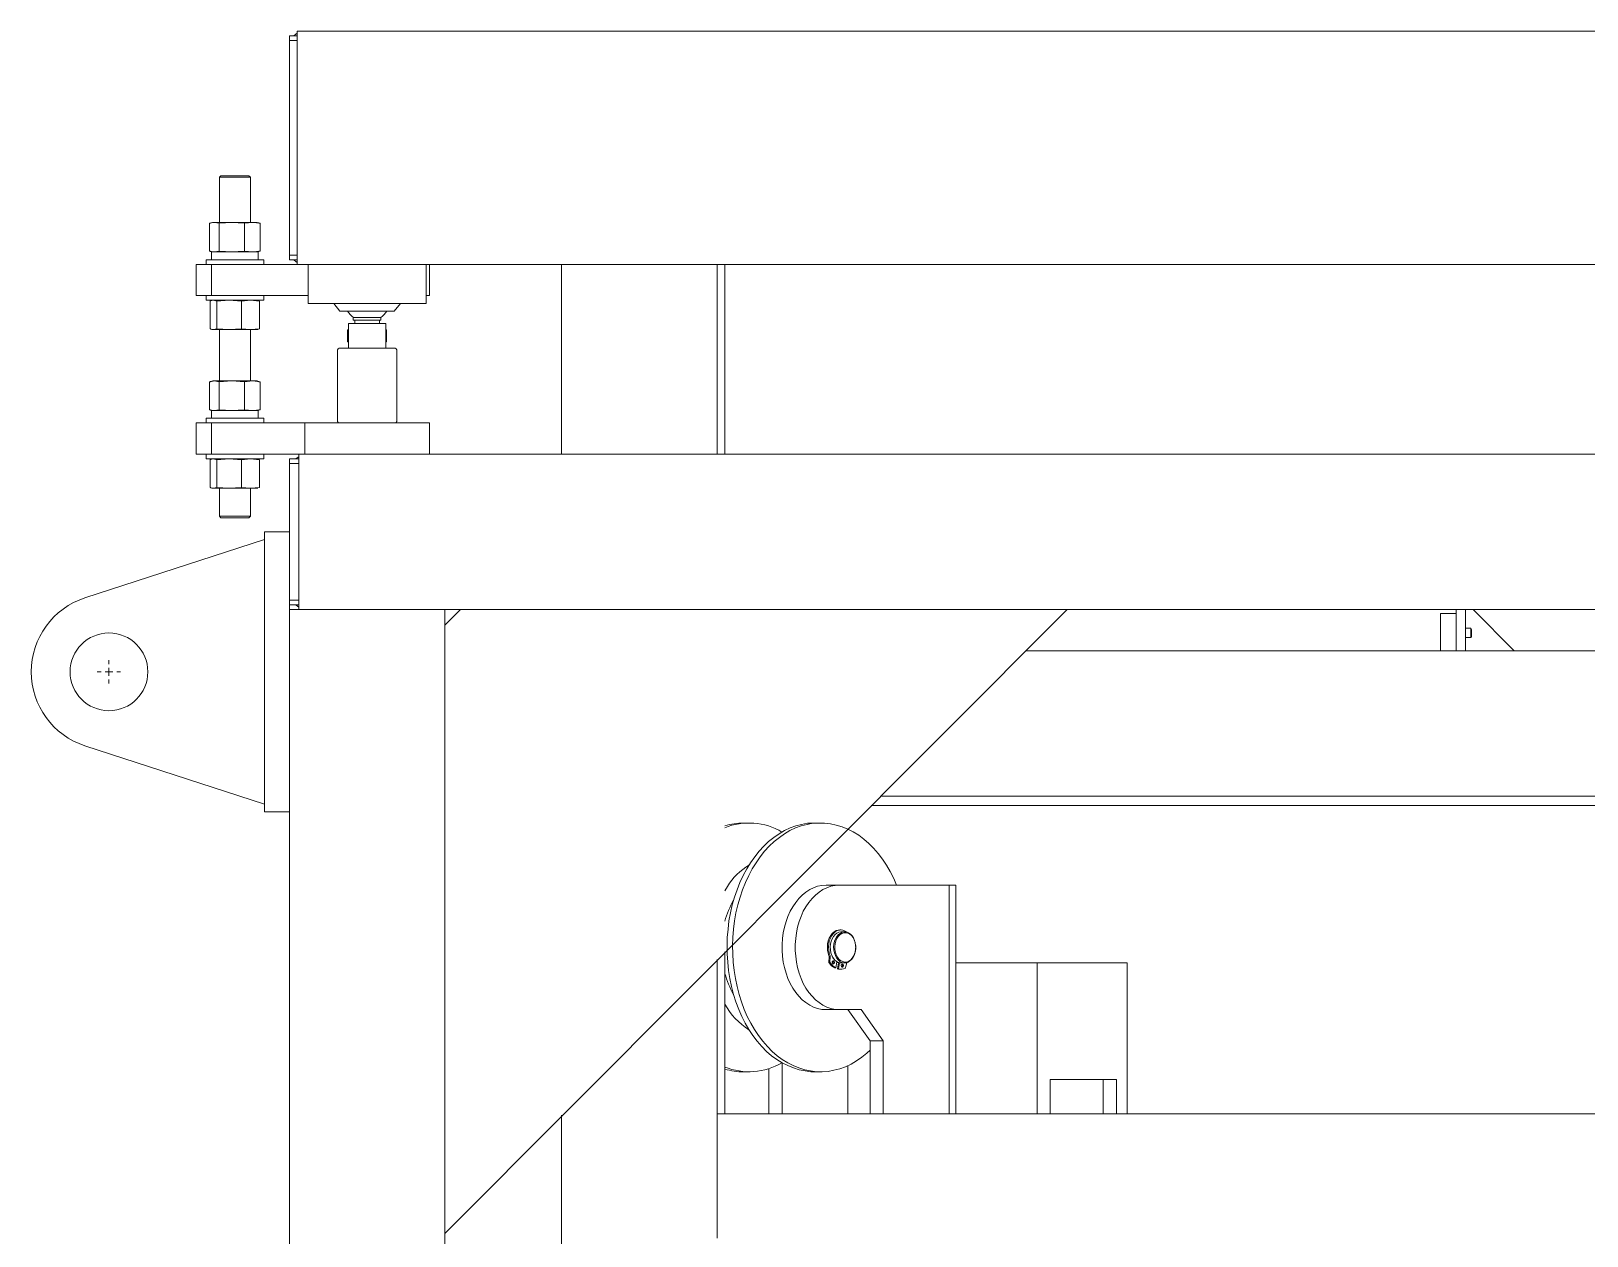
# Model space of a CAD drawing. Header units: millimetres. Extents: x 163705 to 1616509, y 81827 to 302547.
# Drawn here: x 1464820 to 1465820, y 160916 to 161691 of the extents above; entities that cross this region are included whole.
import ezdxf

# ---------------------------------------------------------------- set-up
doc = ezdxf.new("R2010")
doc.units = ezdxf.units.MM
doc.header["$LTSCALE"] = 10
doc.layers.add('1-设备轮廓', color=2, linetype='Continuous', lineweight=18)

# ---------------------------------------------------------------- blocks, each defined once
blk = doc.blocks.new('SW_CENTERMARKSYMBOL_4')
for p, q in [((-5, 0), (-7.5, 0)), ((0, 0), (-2.5, 0)), ((0, 5), (0, 7.5)), ((0, 0), (0, 2.5)), ((0, 0), (0, -2.5)), ((0, 0), (2.5, 0)), ((5, 0), (7.5, 0)), ((0, -5), (0, -7.5))]:
    blk.add_line(p, q)
blk = doc.blocks.new('G$C4100961E')
for p, q in [((585.8, 2604.6, 18.2), (580.8, 2604.6, 18.2)), ((580.8, 2601.6, 18.2), (580.8, 2604.6, 18.2)), ((585.8, 2601.6, 18.2), (580.8, 2601.6, 18.2)), ((580.8, 2463.6, 18.2), (580.8, 2601.6, 18.2)), ((585.8, 2607.6, 18.2), (2675.8, 2607.6, 18.2)), ((585.8, 2597.6, 18.2), (585.8, 2607.6, 18.2)), ((585.8, 2467.6, 18.2), (585.8, 2597.6, 18.2)), ((536.8, 2514.7, 18.2), (535.8, 2513.7, 18.2)), ((535.8, 2513.7, 18.2), (535.8, 2484.7, 18.2)), ((551.7, 2513.7, 18.2), (535.8, 2513.7, 18.2)), ((536.8, 2514.7, 18.2), (551.1, 2514.7, 18.2)), ((551.1, 2514.7, 18.2), (554.8, 2514.7, 18.2)), ((555.8, 2513.7, 18.2), (551.7, 2513.7, 18.2)), ((555.8, 2513.7, 18.2), (554.8, 2514.7, 18.2)), ((555.8, 2484.7, 18.2), (555.8, 2513.7, 18.2)), ((529.5, 2484.1, 18.2), (529.5, 2466.2, 18.2)), ((531.5, 2484.7, 18.2), (530.4, 2484.4, 18.2)), ((532.5, 2484.7, 18.2), (531.5, 2484.7, 18.2)), ((532.5, 2484.7, 18.2), (535.6, 2484.1, 18.2)), ((543.8, 2484.7, 18.2), (532.5, 2484.7, 18.2)), ((535.6, 2484.1, 18.2), (543.8, 2484.7, 18.2)), ((535.6, 2484.1, 18.2), (535.6, 2466.2, 18.2)), ((543.8, 2484.7, 18.2), (551.9, 2484.1, 18.2)), ((557, 2484.7, 18.2), (543.8, 2484.7, 18.2)), ((551.9, 2484.1, 18.2), (557, 2484.7, 18.2)), ((551.9, 2484.1, 18.2), (551.9, 2466.2, 18.2)), ((557, 2484.7, 18.2), (562.1, 2484.1, 18.2)), ((557, 2484.7, 18.2), (560, 2484.7, 18.2)), ((561.1, 2484.4, 18.2), (560, 2484.7, 18.2)), ((562.1, 2484.1, 18.2), (561.1, 2484.2, 18.2)), ((562.1, 2484.1, 18.2), (562.1, 2466.2, 18.2)), ((527.3, 2460.7, 18.2), (527.3, 2457.7, 18.2)), ((527.3, 2460.7, 18.2), (529.3, 2460.7, 18.2)), ((529.3, 2460.7, 18.2), (564.3, 2460.7, 18.2)), ((530.4, 2465.9, 18.2), (531.5, 2465.7, 18.2)), ((530.7, 2465.7, 18.2), (530.7, 2460.7, 18.2)), ((530.7, 2465.7, 18.2), (560.8, 2465.7, 18.2)), ((535.6, 2466.2, 18.2), (532.5, 2465.7, 18.2)), ((543.8, 2465.7, 18.2), (535.6, 2466.2, 18.2)), ((551.9, 2466.2, 18.2), (543.8, 2465.7, 18.2)), ((557, 2465.7, 18.2), (551.9, 2466.2, 18.2)), ((562.1, 2466.2, 18.2), (557, 2465.7, 18.2)), ((560, 2465.7, 18.2), (561.1, 2465.9, 18.2)), ((560.8, 2460.7, 18.2), (560.8, 2465.7, 18.2)), ((561.1, 2466.1, 18.2), (562.1, 2466.2, 18.2)), ((564.3, 2457.7, 18.2), (564.3, 2460.7, 18.2)), ((585.8, 2463.6, 18.2), (580.8, 2463.6, 18.2)), ((580.8, 2460.6, 18.2), (580.8, 2463.6, 18.2)), ((585.8, 2460.6, 18.2), (580.8, 2460.6, 18.2)), ((585.8, 2457.6, 18.2), (585.8, 2467.6, 18.2)), ((520.8, 2437.6, 18.2), (520.8, 2457.6, 18.2)), ((520.8, 2457.6, 18.2), (530.8, 2457.6, 18.2)), ((527.3, 2457.7, 18.2), (529.3, 2457.7, 18.2)), ((529.3, 2457.7, 18.2), (564.3, 2457.7, 18.2)), ((530.8, 2437.6, 18.2), (530.8, 2457.6, 18.2)), ((530.8, 2457.6, 18.2), (585.8, 2457.6, 18.2)), ((535.8, 2457.7, 18.2), (535.8, 2457.6, 18.2)), ((555.8, 2457.6, 18.2), (555.8, 2457.7, 18.2)), ((585.8, 2457.6, 18.2), (2675.8, 2457.6, 18.2)), ((592.8, 2457.6, 18.2), (592.8, 2432.6, 18.2)), ((668.8, 2432.6, 18.2), (668.8, 2457.6, 18.2)), ((670.8, 2437.6, 18.2), (670.8, 2457.6, 18.2)), ((755.8, 2335.7, 18.2), (755.8, 2457.6, 18.2)), ((855.8, 2335.7, 18.2), (855.8, 2457.6, 18.2)), ((860.8, 2335.7, 18.2), (860.8, 2457.6, 18.2)), ((520.8, 2437.6, 18.2), (530.8, 2437.6, 18.2)), ((527.3, 2437.6, 18.2), (527.3, 2434.7, 18.2)), ((527.3, 2434.7, 18.2), (529.3, 2434.7, 18.2)), ((529.3, 2434.7, 18.2), (564.3, 2434.7, 18.2)), ((529.8, 2434.1, 18.2), (529.8, 2416.2, 18.2)), ((530.8, 2437.6, 18.2), (592.8, 2437.6, 18.2)), ((531.5, 2434.7, 18.2), (531, 2434.5, 18.2)), ((532, 2434.7, 18.2), (534.1, 2434.1, 18.2)), ((534.1, 2434.1, 18.2), (542.1, 2434.7, 18.2)), ((534.1, 2434.1, 18.2), (534.1, 2416.2, 18.2)), ((542.1, 2434.7, 18.2), (550.1, 2434.1, 18.2)), ((550.1, 2434.1, 18.2), (555.9, 2434.7, 18.2)), ((550.1, 2434.1, 18.2), (550.1, 2416.2, 18.2)), ((555.9, 2434.7, 18.2), (561.7, 2434.1, 18.2)), ((560.6, 2434.5, 18.2), (560, 2434.7, 18.2)), ((561.7, 2434.1, 18.2), (560.5, 2434.4, 18.2)), ((561.7, 2434.1, 18.2), (561.7, 2416.2, 18.2)), ((564.3, 2434.7, 18.2), (564.3, 2437.6, 18.2)), ((668.8, 2432.6, 18.2), (592.8, 2432.6, 18.2)), ((609.4, 2432.6, 18.2), (613.3, 2427.6, 18.2)), ((648.2, 2427.6, 18.2), (652.2, 2432.6, 18.2)), ((668.8, 2437.6, 18.2), (670.8, 2437.6, 18.2)), ((630.8, 2427.6, 18.2), (613.3, 2427.6, 18.2)), ((621.9, 2423.5, 18.2), (621.9, 2421.9, 18.2)), ((621.9, 2423.5, 18.2), (639.6, 2423.5, 18.2)), ((621.9, 2421.9, 18.2), (639.6, 2421.9, 18.2)), ((622.8, 2421.9, 18.2), (622.8, 2419.7, 18.2)), ((648.2, 2427.6, 18.2), (630.8, 2427.6, 18.2)), ((638.8, 2419.7, 18.2), (638.8, 2421.9, 18.2)), ((639.6, 2421.9, 18.2), (639.6, 2423.5, 18.2)), ((531, 2415.8, 18.2), (531.5, 2415.7, 18.2)), ((532, 2415.7, 18.2), (531.5, 2415.7, 18.2)), ((534.1, 2416.2, 18.2), (532, 2415.7, 18.2)), ((542.1, 2415.7, 18.2), (532, 2415.7, 18.2)), ((542.1, 2415.7, 18.2), (534.1, 2416.2, 18.2)), ((535.8, 2415.7, 18.2), (535.8, 2382.7, 18.2)), ((550.1, 2416.2, 18.2), (542.1, 2415.7, 18.2)), ((555.9, 2415.7, 18.2), (542.1, 2415.7, 18.2)), ((555.9, 2415.7, 18.2), (550.1, 2416.2, 18.2)), ((555.8, 2382.7, 18.2), (555.8, 2415.7, 18.2)), ((561.7, 2416.2, 18.2), (555.9, 2415.7, 18.2)), ((560, 2415.7, 18.2), (555.9, 2415.7, 18.2)), ((560, 2415.7, 18.2), (560.6, 2415.8, 18.2)), ((560.5, 2415.9, 18.2), (561.7, 2416.2, 18.2)), ((618.2, 2415.3, 18.2), (618.2, 2408.1, 18.2)), ((618.2, 2415.3, 18.2), (618.8, 2415.3, 18.2)), ((618.8, 2419.6, 18.2), (618.8, 2403.7, 18.2)), ((618.9, 2419.7, 18.2), (642.7, 2419.7, 18.2)), ((642.8, 2403.7, 18.2), (642.8, 2419.6, 18.2)), ((642.8, 2415.3, 18.2), (643.3, 2415.3, 18.2)), ((643.3, 2408.1, 18.2), (643.3, 2415.3, 18.2)), ((611.8, 2356.7, 18.2), (611.8, 2402.7, 18.2)), ((612.8, 2403.7, 18.2), (648.8, 2403.7, 18.2)), ((618.2, 2408.1, 18.2), (618.8, 2408.1, 18.2)), ((642.8, 2408.1, 18.2), (643.3, 2408.1, 18.2)), ((649.8, 2402.7, 18.2), (649.8, 2356.7, 18.2)), ((529.5, 2382.1, 18.2), (529.5, 2364.2, 18.2)), ((531.5, 2382.7, 18.2), (530.4, 2382.4, 18.2)), ((532.5, 2382.7, 18.2), (531.5, 2382.7, 18.2)), ((532.5, 2382.7, 18.2), (535.6, 2382.1, 18.2)), ((543.8, 2382.7, 18.2), (532.5, 2382.7, 18.2)), ((535.6, 2382.1, 18.2), (543.8, 2382.7, 18.2)), ((535.6, 2382.1, 18.2), (535.6, 2364.2, 18.2)), ((543.8, 2382.7, 18.2), (551.9, 2382.1, 18.2)), ((557, 2382.7, 18.2), (543.8, 2382.7, 18.2)), ((551.9, 2382.1, 18.2), (557, 2382.7, 18.2)), ((551.9, 2382.1, 18.2), (551.9, 2364.2, 18.2)), ((557, 2382.7, 18.2), (562.1, 2382.1, 18.2)), ((557, 2382.7, 18.2), (560, 2382.7, 18.2)), ((561.1, 2382.4, 18.2), (560, 2382.7, 18.2)), ((562.1, 2382.1, 18.2), (561.1, 2382.2, 18.2)), ((562.1, 2382.1, 18.2), (562.1, 2364.2, 18.2)), ((530.4, 2363.9, 18.2), (531.5, 2363.7, 18.2)), ((530.7, 2363.7, 18.2), (530.7, 2358.7, 18.2)), ((530.7, 2363.7, 18.2), (560.8, 2363.7, 18.2)), ((535.6, 2364.2, 18.2), (532.5, 2363.7, 18.2)), ((543.8, 2363.7, 18.2), (535.6, 2364.2, 18.2)), ((551.9, 2364.2, 18.2), (543.8, 2363.7, 18.2)), ((557, 2363.7, 18.2), (551.9, 2364.2, 18.2)), ((562.1, 2364.2, 18.2), (557, 2363.7, 18.2)), ((560, 2363.7, 18.2), (561.1, 2363.9, 18.2)), ((560.8, 2358.7, 18.2), (560.8, 2363.7, 18.2)), ((561.1, 2364.1, 18.2), (562.1, 2364.2, 18.2)), ((520.8, 2355.7, 18.2), (520.8, 2335.7, 18.2)), ((530.8, 2355.7, 18.2), (520.8, 2355.7, 18.2)), ((527.3, 2358.7, 18.2), (527.3, 2355.7, 18.2)), ((527.3, 2358.7, 18.2), (529.3, 2358.7, 18.2)), ((529.3, 2358.7, 18.2), (564.3, 2358.7, 18.2)), ((530.8, 2355.7, 18.2), (530.8, 2335.7, 18.2)), ((590.8, 2355.7, 18.2), (530.8, 2355.7, 18.2)), ((564.3, 2355.7, 18.2), (564.3, 2358.7, 18.2)), ((590.8, 2355.7, 18.2), (590.8, 2335.7, 18.2)), ((590.8, 2355.7, 18.2), (670.8, 2355.7, 18.2)), ((670.8, 2355.7, 18.2), (670.8, 2335.7, 18.2)), ((530.8, 2335.7, 18.2), (520.8, 2335.7, 18.2)), ((527.3, 2335.7, 18.2), (527.3, 2332.7, 18.2)), ((527.3, 2332.7, 18.2), (529.3, 2332.7, 18.2)), ((529.3, 2332.7, 18.2), (564.3, 2332.7, 18.2)), ((529.8, 2332.1, 18.2), (529.8, 2314.2, 18.2)), ((586.8, 2335.7, 18.2), (530.8, 2335.7, 18.2)), ((531.5, 2332.7, 18.2), (531, 2332.5, 18.2)), ((532, 2332.7, 18.2), (534.1, 2332.1, 18.2)), ((534.1, 2332.1, 18.2), (542.1, 2332.7, 18.2)), ((534.1, 2332.1, 18.2), (534.1, 2314.2, 18.2)), ((542.1, 2332.7, 18.2), (550.1, 2332.1, 18.2)), ((550.1, 2332.1, 18.2), (555.9, 2332.7, 18.2)), ((550.1, 2332.1, 18.2), (550.1, 2314.2, 18.2)), ((555.9, 2332.7, 18.2), (561.7, 2332.1, 18.2)), ((560.6, 2332.5, 18.2), (560, 2332.7, 18.2)), ((561.7, 2332.1, 18.2), (560.5, 2332.4, 18.2)), ((561.7, 2332.1, 18.2), (561.7, 2314.2, 18.2)), ((564.3, 2332.7, 18.2), (564.3, 2335.7, 18.2)), ((586.8, 2332.7, 18.2), (580.8, 2332.7, 18.2)), ((580.8, 2329.7, 18.2), (580.8, 2332.7, 18.2)), ((590.8, 2335.7, 18.2), (586.8, 2335.7, 18.2)), ((586.8, 2323.7, 18.2), (586.8, 2335.7, 18.2)), ((590.8, 2335.7, 18.2), (670.8, 2335.7, 18.2)), ((2590.8, 2335.7, 18.2), (670.8, 2335.7, 18.2)), ((586.8, 2329.7, 18.2), (580.8, 2329.7, 18.2)), ((580.8, 2241.7, 18.2), (580.8, 2329.7, 18.2)), ((586.8, 2247.7, 18.2), (586.8, 2323.7, 18.2)), ((531, 2313.8, 18.2), (531.5, 2313.7, 18.2)), ((532, 2313.7, 18.2), (531.5, 2313.7, 18.2)), ((534.1, 2314.2, 18.2), (532, 2313.7, 18.2)), ((542.1, 2313.7, 18.2), (532, 2313.7, 18.2)), ((542.1, 2313.7, 18.2), (534.1, 2314.2, 18.2)), ((535.8, 2313.7, 18.2), (535.8, 2295.7, 18.2)), ((550.1, 2314.2, 18.2), (542.1, 2313.7, 18.2)), ((555.9, 2313.7, 18.2), (542.1, 2313.7, 18.2)), ((555.9, 2313.7, 18.2), (550.1, 2314.2, 18.2)), ((555.8, 2295.7, 18.2), (555.8, 2313.7, 18.2)), ((561.7, 2314.2, 18.2), (555.9, 2313.7, 18.2)), ((560, 2313.7, 18.2), (555.9, 2313.7, 18.2)), ((560, 2313.7, 18.2), (560.6, 2313.8, 18.2)), ((560.5, 2313.9, 18.2), (561.7, 2314.2, 18.2)), ((535.8, 2295.7, 18.2), (536.8, 2294.7, 18.2)), ((535.8, 2295.7, 18.2), (551.7, 2295.7, 18.2)), ((551.1, 2294.7, 18.2), (536.8, 2294.7, 18.2)), ((554.8, 2294.7, 18.2), (551.1, 2294.7, 18.2)), ((551.7, 2295.7, 18.2), (555.8, 2295.7, 18.2)), ((554.8, 2294.7, 18.2), (555.8, 2295.7, 18.2)), ((564.8, 2280.7, 18.2), (449.3, 2243.2, 18.2)), ((580.8, 2285.7, 18.2), (564.8, 2285.7, 18.2)), ((564.8, 2105.7, 18.2), (564.8, 2285.7, 18.2)), ((586.8, 2241.7, 18.2), (580.8, 2241.7, 18.2)), ((580.8, 2238.7, 18.2), (580.8, 2241.7, 18.2)), ((586.8, 2235.7, 18.2), (586.8, 2247.7, 18.2)), ((580.8, 2105.7, 18.2), (580.8, 2238.7, 18.2)), ((586.8, 2238.7, 18.2), (580.8, 2238.7, 18.2)), ((580.8, 2235.7, 18.2), (592.8, 2235.7, 18.2)), ((668.8, 2235.7, 18.2), (592.8, 2235.7, 18.2)), ((668.8, 2235.7, 18.2), (680.8, 2235.7, 18.2)), ((690.8, 2235.7, 18.2), (680.8, 2225.7, 18.2)), ((680.8, 1834.5), (1080.8, 2235.7, 18.2)), ((690.8, 2235.7, 18.2), (680.8, 2235.7, 18.2)), ((680.8, 2225.7, 18.2), (680.8, 2235.7, 18.2)), ((1080.8, 2235.7, 18.2), (690.8, 2235.7, 18.2)), ((2180.8, 2235.7, 18.2), (1080.8, 2235.7, 18.2)), ((1330.8, 2233.2, 18.2), (1320.8, 2233.2, 18.2)), ((1320.8, 2209.3, 18.2), (1320.8, 2233.2, 18.2)), ((1330.8, 2235.7, 18.2), (1330.8, 2209.3, 18.2)), ((1336.8, 2235.7, 18.2), (1336.8, 2209.3, 18.2)), ((1341.8, 2235.7, 18.2), (1368.1, 2209.3, 18.2)), ((680.8, 2225.7, 18.2), (680.8, 1834.5)), ((1340.3, 2223.7, 18.2), (1336.8, 2223.7, 18.2)), ((1340.8, 2222.8, 18.2), (1340.3, 2223.7, 18.2)), ((1340.3, 2223.7, 18.2), (1340.3, 2217.7, 18.2)), ((1340.8, 2222.8, 18.2), (1340.8, 2218.5, 18.2)), ((1336.8, 2217.7, 18.2), (1340.3, 2217.7, 18.2)), ((1340.3, 2217.7, 18.2), (1340.8, 2218.5, 18.2)), ((1560.8, 2209.3, 18.2), (1054.4, 2209.3, 18.2)), ((449.3, 2148.1, 18.2), (564.8, 2110.7, 18.2)), ((1084.2, 2115.7, 18.2), (960.8, 2115.7, 18.2)), ((1084.2, 2115.7, 18.2), (1502.8, 2115.7, 18.2)), ((580.8, 2105.7, 18.2), (564.8, 2105.7, 18.2)), ((580.8, 386.5), (580.8, 2105.7, 18.2)), ((1505.8, 2109.7, 18.2), (954.8, 2109.7, 18.2)), ((876.3, 2098.5), (872.8, 2098.5)), ((922.3, 2098.5), (918.7, 2098.5)), ((862.4, 2057.7), (860.8, 2055)), ((934.3, 2058.5), (925.8, 2058.5)), ((1005, 2058.5), (934.3, 2058.5)), ((1005, 1911.5), (1005, 2058.5)), ((1009.2, 2058.5), (1005, 2058.5)), ((1009.2, 2058.5), (1009.2, 1911.5)), ((935.3, 2029.8), (934.6, 2029.8)), ((937.8, 2028.5), (935.5, 2028.5)), ((855.8, 1911.5), (855.8, 2010.7, 18.2)), ((860.8, 1911.5), (860.8, 2015.7, 18.2)), ((927.8, 2012.4), (927.6, 2009.1)), ((928.5, 2012.4), (928.3, 2009.1)), ((932, 2005.4), (931.3, 2005.4)), ((932, 2005.4), (932.8, 2009.3)), ((932.2, 2009.7), (932.4, 2009.6)), ((932.7, 2008.8), (933.7, 2008.6)), ((933.8, 2008.7), (933.1, 2004.8)), ((933.8, 2004.8), (933.1, 2004.8)), ((934.5, 2008.7), (933.8, 2004.8)), ((934.3, 2008.7), (933.8, 2008.7)), ((934.5, 2004.6), (935.2, 2004.6)), ((935.5, 2008.5), (937.8, 2008.5)), ((938.3, 2005.5), (939.2, 2008.5)), ((1009.2, 2008.5), (1061.6, 2008.5)), ((1061.6, 2008.5), (1061.6, 1911.5)), ((1061.6, 2008.5), (1119.3, 2008.5)), ((1119.3, 2008.5), (1119.3, 1911.5)), ((934.3, 1978.5), (925.8, 1978.5)), ((934.3, 1978.5), (948.4, 1978.5)), ((939.9, 1978.5), (954.1, 1958.5)), ((948.4, 1978.5), (962.6, 1958.5)), ((962.6, 1958.5), (954.1, 1958.5)), ((954.1, 1958.5), (954.1, 1911.5)), ((962.6, 1958.5), (962.6, 1911.5)), ((889, 1940.6), (889, 1911.5)), ((897.5, 1944.4), (897.5, 1911.5)), ((939.9, 1911.5), (939.9, 1942.6)), ((872.8, 1938.5), (876.3, 1938.5)), ((918.7, 1938.5), (922.3, 1938.5)), ((1112.5, 1933.5), (1070, 1933.5)), ((1070, 1933.5), (1070, 1911.5)), ((1104, 1911.5), (1104, 1933.5)), ((1112.5, 1911.5), (1112.5, 1933.5)), ((755.8, 709.5), (755.8, 1910.7, 18.2)), ((2180.8, 1911.5), (855.8, 1911.5)), ((855.8, 1911.5), (855.8, 1903.5)), ((855.8, 1903.5), (855.8, 1839.5)), ((680.8, 386.5), (680.8, 1835.7, 18.2)), ((855.8, 1839.5), (855.8, 1831.5))]:
    blk.add_line(p, q)
at = {"flags": 128}
for points in [[(586.8, 2334), (585.1, 2332.8), (584.8, 2332.7)], [(584.8, 2238.7), (585.1, 2238.5), (586.8, 2237.3)], [(918.7, 2098.5), (917.6, 2098.5), (913.8, 2098.3), (910.1, 2097.6), (906.4, 2096.6), (902.7, 2095.3), (899.1, 2093.6), (895.6, 2091.6), (892.2, 2089.2), (888.9, 2086.6), (885.8, 2083.6), (882.8, 2080.3), (880, 2076.8), (877.3, 2073)], [(971.2, 2058.5), (969.3, 2062.9), (967.1, 2067.3), (964.7, 2071.4), (962.1, 2075.3), (959.4, 2078.9), (956.4, 2082.3), (953.3, 2085.4), (950.1, 2088.2), (946.8, 2090.6), (943.3, 2092.8), (939.8, 2094.6), (936.1, 2096.1), (932.4, 2097.2), (928.7, 2098), (924.9, 2098.5), (921.1, 2098.5), (917.4, 2098.3), (913.6, 2097.6), (909.9, 2096.6), (906.2, 2095.3), (902.6, 2093.6), (899.1, 2091.6), (895.8, 2089.2), (892.5, 2086.6), (889.3, 2083.6), (886.3, 2080.3), (883.5, 2076.8), (880.8, 2073)], [(877.3, 2073), (874.8, 2069), (872.5, 2064.7), (870.4, 2060.3), (868.6, 2055.6), (866.9, 2050.8), (865.5, 2045.8), (864.4, 2040.7), (863.4, 2035.6), (862.8, 2030.3), (862.3, 2025), (862.2, 2019.7), (862.2, 2014.3), (862.6, 2009), (863.1, 2003.7), (864, 1998.5), (865, 1993.4), (866.3, 1988.3), (867.9, 1983.5), (869.7, 1978.7), (871.6, 1974.2), (873.8, 1969.8), (876.2, 1965.7), (878.8, 1961.8), (881.6, 1958.2), (884.5, 1954.8), (887.6, 1951.7), (890.8, 1948.9), (894.2, 1946.5), (897.7, 1944.3), (901.2, 1942.5), (904.8, 1941), (908.5, 1939.9), (912.3, 1939.1), (916, 1938.6), (918.7, 1938.5)], [(880.8, 2073), (878.3, 2069), (876.1, 2064.7), (874, 2060.3), (872.1, 2055.6), (870.5, 2050.8), (869.1, 2045.8), (867.9, 2040.7), (867, 2035.6), (866.3, 2030.3), (865.9, 2025), (865.7, 2019.7), (865.8, 2014.3), (866.1, 2009), (866.7, 2003.7), (867.5, 1998.5), (868.6, 1993.4), (869.9, 1988.3), (871.4, 1983.5), (873.2, 1978.7), (875.2, 1974.2), (877.4, 1969.8), (879.8, 1965.7), (882.4, 1961.8), (885.1, 1958.2), (888.1, 1954.8), (891.2, 1951.7), (894.4, 1948.9), (897.7, 1946.5), (901.2, 1944.3), (904.7, 1942.5), (908.4, 1941), (912.1, 1939.9), (915.8, 1939.1), (919.6, 1938.6), (923.4, 1938.6), (927.1, 1938.8), (930.9, 1939.5), (934.6, 1940.5), (938.3, 1941.8), (941.9, 1943.5), (945.4, 1945.5), (948.8, 1947.9), (952, 1950.5), (954.1, 1952.4)], [(925.8, 2058.5), (923.1, 2058.4), (920.4, 2057.8), (917.8, 2056.9), (915.3, 2055.7), (912.8, 2054.1), (910.5, 2052.2), (908.3, 2050), (906.3, 2047.5), (904.4, 2044.7), (902.7, 2041.8), (901.3, 2038.5), (900.1, 2035.2), (899.1, 2031.6), (898.3, 2028), (897.8, 2024.2), (897.5, 2020.5), (897.5, 2016.6), (897.8, 2012.9), (898.3, 2009.1), (899.1, 2005.5), (900.1, 2001.9), (901.3, 1998.5), (902.7, 1995.3), (904.4, 1992.4), (906.3, 1989.6), (908.3, 1987.1), (910.5, 1984.9), (912.8, 1983), (915.3, 1981.4), (917.8, 1980.2), (920.4, 1979.3), (923.1, 1978.7), (925.8, 1978.5)], [(934.3, 2058.5), (931.6, 2058.4), (928.9, 2057.8), (926.3, 2056.9), (923.8, 2055.7), (921.3, 2054.1), (919, 2052.2), (916.8, 2050), (914.8, 2047.5), (912.9, 2044.7), (911.2, 2041.8), (909.8, 2038.5), (908.5, 2035.2), (907.5, 2031.6), (906.8, 2028), (906.3, 2024.2), (906, 2020.5), (906, 2016.6), (906.3, 2012.9), (906.8, 2009.1), (907.5, 2005.5), (908.5, 2001.9), (909.8, 1998.5), (911.2, 1995.3), (912.9, 1992.4), (914.8, 1989.6), (916.8, 1987.1), (919, 1984.9), (921.3, 1983), (923.8, 1981.4), (926.3, 1980.2), (928.9, 1979.3), (931.6, 1978.7), (934.3, 1978.5)], [(934.6, 2029.8), (933.7, 2029.7), (932.3, 2029.3), (931, 2028.6), (929.8, 2027.5), (928.8, 2026.1), (927.9, 2024.5), (927.2, 2022.7), (926.8, 2020.8), (926.7, 2018.8), (926.8, 2016.8), (927.1, 2014.8), (927.7, 2013)], [(939.3, 2028.3), (938.6, 2028.8), (937.3, 2029.5), (935.9, 2029.8), (934.5, 2029.7), (933.1, 2029.3), (931.7, 2028.6), (930.5, 2027.5), (929.5, 2026.1), (928.6, 2024.5), (927.9, 2022.7), (927.5, 2020.8), (927.4, 2018.8), (927.5, 2016.8), (927.8, 2014.8), (928.4, 2013)], [(935.5, 2028.5), (935.4, 2028.5), (934, 2028.3), (932.7, 2027.7), (931.6, 2026.8), (930.5, 2025.6), (929.7, 2024.1), (929, 2022.5), (928.6, 2020.6), (928.5, 2018.8), (928.6, 2016.9), (928.9, 2015), (929.5, 2013.3), (930.3, 2011.8), (931.3, 2010.5), (932.5, 2009.5)], [(934.7, 2009.5), (933.6, 2010.5), (932.6, 2011.8), (931.8, 2013.3), (931.2, 2015), (930.8, 2016.9), (930.7, 2018.8), (930.9, 2020.6), (931.3, 2022.5), (931.9, 2024.1), (932.8, 2025.6), (933.8, 2026.8), (935, 2027.7), (936.3, 2028.3), (937.6, 2028.5), (939, 2028.4), (940.3, 2027.9), (941.5, 2027.1), (942.5, 2026), (943.5, 2024.6), (944.2, 2023), (944.6, 2021.2), (944.9, 2019.3), (944.8, 2017.4), (944.5, 2015.5), (944, 2013.8), (943.3, 2012.2), (942.3, 2010.9), (941.2, 2009.8), (940, 2009), (938.7, 2008.6), (937.3, 2008.6), (936, 2008.9), (934.7, 2009.5)], [(935.2, 2010), (936.5, 2009.4), (937.8, 2009.1), (939.1, 2009.1), (940.4, 2009.6), (941.6, 2010.4), (942.6, 2011.5), (943.5, 2012.8), (944.2, 2014.4), (944.7, 2016.2), (944.9, 2018), (944.8, 2019.9), (944.5, 2021.7), (943.9, 2023.4), (943.2, 2024.9), (942.2, 2026.1), (941.1, 2027.1), (939.8, 2027.7), (938.5, 2028), (937.2, 2028), (935.9, 2027.5), (934.7, 2026.7), (933.7, 2025.6), (932.8, 2024.3), (932.1, 2022.7), (931.7, 2020.9), (931.5, 2019.1), (931.5, 2017.2), (931.8, 2015.4), (932.4, 2013.7), (933.2, 2012.2), (934.1, 2011), (935.2, 2010)], [(931.2, 2008.7), (931.2, 2009.1), (931.1, 2009.4), (930.9, 2009.7), (930.7, 2009.9), (930.4, 2009.9), (930.1, 2009.8), (929.9, 2009.5), (929.8, 2009.2), (929.8, 2008.8), (929.9, 2008.4), (930.1, 2008.1), (930.3, 2007.9), (930.6, 2007.9), (930.9, 2008), (931.1, 2008.3), (931.2, 2008.7)], [(932.7, 2008.9), (932.8, 2008.9), (933.8, 2008.6)], [(935.6, 2007.1), (935.6, 2006.7), (935.7, 2006.3), (935.9, 2006), (936.1, 2005.8), (936.4, 2005.8), (936.7, 2006), (936.9, 2006.2), (937, 2006.6), (937, 2007), (936.9, 2007.3), (936.7, 2007.6), (936.5, 2007.8), (936.2, 2007.8), (936, 2007.7), (935.8, 2007.4), (935.6, 2007.1)]]:
    blk.add_lwpolyline(points, dxfattribs=at)
blk.add_circle((464.8, 2195.7, 18.2), 25)
for centre, radius, start, end in [((590.8, 2597.6, 18.2), 10, 120, 135.573), ((590.8, 2467.6, 18.2), 10, 224.427, 240), ((630.8, 2435.7, 18.2), 15, 212.2476, 233.927), ((630.8, 2435.7, 18.2), 15, 306.073, 327.7524), ((618.9, 2419.6, 18.2), 0.1, 90, 180), ((642.7, 2419.6, 18.2), 0.1, 0, 90), ((612.8, 2402.7, 18.2), 1, 90, 180), ((648.8, 2402.7, 18.2), 1, 0, 90), ((612.8, 2356.7, 18.2), 1, 180, 270), ((648.8, 2356.7, 18.2), 1, 270, 0), ((464.8, 2195.7, 18.2), 50, 107.9708, 252.0292), ((876.3, 2057), 41.5, 59.324, 112.0523), ((872.8, 2057.8), 40.7, 90.0609, 107.1673), ((899.4, 2034.3), 43.8, 121.8841, 147.6806), ((913.7, 2021.5), 54.7, 149.8671, 165.3531), ((926.5, 2012.5), 1.35, 356.6812, 21.4331), ((927.2, 2012.5), 1.35, 356.6812, 21.4331), ((937, 2016.1), 7.96, 202.9428, 237.6206), ((913.8, 2015.7), 54.8, 194.6583, 210.1215), ((928.3, 2009), 0.632, 176.0253, 212.5171), ((936, 2014), 9.82, 213.0781, 241.9858), ((929, 2009), 0.632, 176.0253, 212.5171), ((936.7, 2014), 9.82, 213.0781, 241.9858), ((929.3, 2008.9), 1.16, 346.5753, 46.6229), ((929.5, 2008.8), 0.976, 310.7239, 352.9311), ((935.6, 2013.9), 5.38, 234.6841, 269.5542), ((934.5, 2011.3), 6.72, 257.4788, 269.975), ((935.2, 2011.4), 6.81, 257.6418, 294.631), ((935.2, 2006.8), 1.19, 313.1534, 46.8466), ((937.9, 2005.6), 0.43, 297.7882, 345.2418), ((940.3, 2008.2), 1.1, 148.2718, 162.6667), ((900, 2003.6), 44.8, 208.7462, 237.9697), ((876.3, 1980.2), 41.6, 248.0047, 300.6191), ((872.8, 1979.4), 40.9, 252.8564, 269.9154)]:
    blk.add_arc(centre, radius, start, end)
for centre, major_axis, start_param, end_param in [((619, 2414.9, 18.2), (-0.924, 0), 4.955147, 5.759587), ((642.5, 2414.9, 18.2), (0.924, 0), 0.523599, 1.328038), ((619, 2408.5, 18.2), (-0.924, 0), 0.523599, 1.328038), ((642.5, 2408.5, 18.2), (0.924, 0), 4.955147, 5.759587)]:
    blk.add_ellipse(centre, major_axis=major_axis, ratio=0.866025, start_param=start_param, end_param=end_param)
for points, knots in [([(529.5, 2484.1, 18.2), (529.7, 2484.1, 18.2), (530.7, 2484.5, 18.2), (531.7, 2484.6, 18.2), (532.5, 2484.7, 18.2)], [0, 0, 0, 0, 0.225037, 1, 1, 1, 1]), ([(532.5, 2465.7, 18.2), (531.7, 2465.7, 18.2), (530.7, 2465.8, 18.2), (529.7, 2466.2, 18.2), (529.5, 2466.2, 18.2)], [0, 0, 0, 0, 0.774963, 1, 1, 1, 1]), ([(529.8, 2434.1, 18.2), (530, 2434.1, 18.2), (530.4, 2434.3, 18.2), (530.8, 2434.4, 18.2), (531, 2434.4, 18.2)], [0, 0, 0, 0, 0.420165, 1, 1, 1, 1]), ([(532, 2415.7, 18.2), (531.4, 2415.7, 18.2), (530.7, 2415.8, 18.2), (530, 2416.2, 18.2), (529.8, 2416.2, 18.2)], [0, 0, 0, 0, 0.774963, 1, 1, 1, 1]), ([(529.5, 2382.1, 18.2), (529.7, 2382.1, 18.2), (530.7, 2382.5, 18.2), (531.7, 2382.6, 18.2), (532.5, 2382.7, 18.2)], [0, 0, 0, 0, 0.225037, 1, 1, 1, 1]), ([(532.5, 2363.7, 18.2), (531.7, 2363.7, 18.2), (530.7, 2363.8, 18.2), (529.7, 2364.2, 18.2), (529.5, 2364.2, 18.2)], [0, 0, 0, 0, 0.774963, 1, 1, 1, 1]), ([(529.8, 2332.1, 18.2), (530, 2332.1, 18.2), (530.4, 2332.3, 18.2), (530.8, 2332.4, 18.2), (531, 2332.4, 18.2)], [0, 0, 0, 0, 0.420165, 1, 1, 1, 1]), ([(532, 2313.7, 18.2), (531.4, 2313.7, 18.2), (530.7, 2313.8, 18.2), (530, 2314.2, 18.2), (529.8, 2314.2, 18.2)], [0, 0, 0, 0, 0.774963, 1, 1, 1, 1])]:
    blk.add_open_spline(points, degree=3, knots=knots)
at = {"lineweight": 0}
blk.add_blockref('SW_CENTERMARKSYMBOL_4', (464.8, 2195.7, 18.2), dxfattribs=at)

msp = doc.modelspace()

# ---------------------------------------------------------------- block references
at = {"layer": '1-设备轮廓'}
msp.add_blockref('G$C4100961E', (1464404.884, 159082.943, -1.327), dxfattribs=at)

doc.saveas('drawing.dxf')
